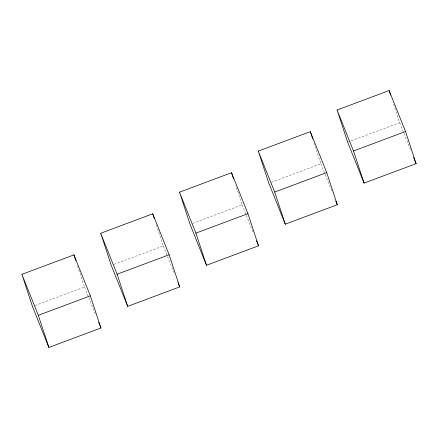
<?xml version="1.0" encoding="UTF-8"?>
<svg xmlns="http://www.w3.org/2000/svg" width="438" height="438" viewBox="0 0 438 438"><rect width="100%" height="100%" fill="white"/><g stroke="black" fill="none" stroke-linecap="round" stroke-linejoin="round"><path stroke-width="0.33" stroke-dasharray="2.19 1.64" d="M347.646 142.158L399.675 122.7L392.913 102.131M271.39 182.29L320.879 163.785L314.117 143.215M192.594 223.369L242.088 204.864L235.748 185.581M113.798 264.453L163.292 245.948L157.373 227.952M35.007 305.538L84.501 287.032L78.583 269.031M399.675 122.7L411.047 151.055M320.879 163.785L332.25 192.134M242.088 204.864L253.46 233.219M163.292 245.948L174.663 274.303M84.501 287.032L95.867 315.382M156.317 224.732L157.165 227.306M77.526 265.817L78.369 268.39"/><path stroke-width="0.66" d="M337.074 110.015L389.108 90.562L405.533 131.515L416.1 163.653L364.071 183.111L347.646 142.158L337.074 110.015L353.499 150.968L364.071 183.111M258.283 151.099L310.312 131.641L326.737 172.599L337.304 204.738L285.275 224.19L268.85 183.237L258.283 151.099L274.708 192.052L285.275 224.19M179.487 192.178L231.521 172.725L247.946 213.678L258.513 245.822L206.479 265.275L190.054 224.322L179.487 192.178L195.912 233.136L206.479 265.275M100.696 233.262L152.725 213.81L169.15 254.763L179.717 286.901L127.688 306.359L111.263 265.401L100.696 233.262L117.121 274.215L127.688 306.359M21.9 274.347L73.929 254.889L90.354 295.842L100.926 327.985L48.892 347.438L32.467 306.485L21.9 274.347L38.325 315.3L48.892 347.438M353.499 150.968L405.533 131.515M274.708 192.052L326.737 172.599M195.912 233.136L247.946 213.678M117.121 274.215L169.15 254.763M38.325 315.3L90.354 295.842M413.571 157.357L416.1 163.653M335.787 200.954L337.304 204.738M256.493 240.78L258.513 245.822M177.948 282.494L179.717 286.901M98.649 322.313L100.926 327.985M389.108 90.562L390.587 95.062M310.312 131.641L312.639 138.715M231.521 172.725L233.421 178.512M152.725 213.81L154.203 218.305M73.929 254.889L75.834 260.676"/></g></svg>
